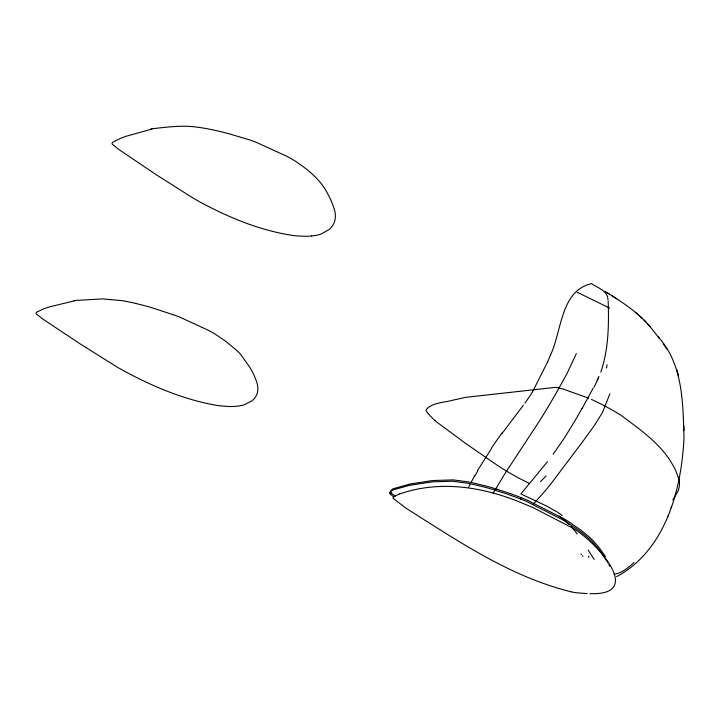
<?xml version="1.0" encoding="UTF-8"?>
<svg xmlns="http://www.w3.org/2000/svg" width="720" height="720" viewBox="0 0 720 720"><rect width="100%" height="100%" fill="white"/><g stroke="black" fill="none" stroke-linecap="round" stroke-linejoin="round"><path stroke-width="1.08" d="M616.617 576.666C665.712 550.215 681.534 489.609 684 437.787C682.92 403.002 683.136 364.347 658.215 336.888M609.921 393.732L602.424 412.623L594.405 425.403A289.161 33.948 -60.2 0 1 582.003 442.557L550.728 484.065A74.808 8.784 -60.2 0 1 549.279 485.874L547.263 488.331A95.283 11.187 -60.2 0 0 545.805 490.14L533.034 504.486M668.097 516.276L668.61 514.845M671.058 507.78L671.58 506.349M550.485 355.023C561.807 331.533 560.385 290.646 591.507 283.653C597.573 287.775 607.914 290.826 607.95 299.691M600.786 372.069C608.634 349.488 608.958 324.576 608.157 300.897M576.333 353.646L566.928 373.761L555.219 394.803A123.282 14.472 -60.2 0 1 549.81 404.028L545.67 410.94A93.465 10.971 -60.2 0 1 540.234 419.787L506.169 471.735A37.269 4.374 -60.2 0 0 503.262 476.37L498.816 483.768A352.26 41.355 -60.2 0 0 494.568 490.905L493.119 493.353M547.479 362.169L532.539 391.788M598.968 376.353L597.078 380.394M593.226 388.044L582.147 408.429M471.357 481.923L474.597 475.821M470.043 484.416L468.648 487.035M477.549 470.529L491.346 448.731M577.206 417.051L564.444 437.913L553.122 454.284M672.84 500.13L678.069 490.986A460.107 99.585 24.9 0 0 679.05 487.755L679.5 484.083A268.389 58.086 24.9 0 0 678.978 479.475L675.909 471.051A505.917 109.503 24.9 0 0 671.904 463.464C659.979 443.079 639.837 429.462 621.369 415.53A37.305 8.073 24.9 0 0 616.14 412.281L608.508 407.979A95.049 20.574 24.9 0 0 602.577 404.811L591.534 399.393M502.056 433.44L523.44 405.171M524.952 403.155L530.415 395.262A40.392 12.789 -65.7 0 0 532.512 391.707M547.416 461.754L520.884 493.929L546.867 506.187L557.316 512.055A56.196 24.876 17.2 0 1 562.095 515.493M393.453 497.169L394.2 496.422M394.254 496.377L399.33 493.983M633.888 562.518C628.272 567.711 621.945 573.075 614.142 574.29M402.192 493.128C442.728 479.835 486.315 487.593 524.718 504.153A36.189 7.83 24.9 0 1 533.934 508.059L567.036 525.15A46.458 10.053 24.9 0 1 568.584 526.059C588.807 533.997 649.431 595.818 589.986 593.64M401.508 493.344L399.591 493.911M152.01 129.06L126.072 136.278A925.515 200.322 24.9 0 0 120.078 138.555L112.68 142.281L112.014 143.199L112.293 144.216L119.034 149.607L156.591 174.96L193.023 198.036A104.751 22.671 24.9 0 0 200.151 202.077C229.005 217.629 260.019 230.481 292.581 235.413A84.177 18.216 24.9 0 0 295.929 235.836L304.866 236.295A185.373 40.122 24.9 0 0 311.67 235.971M74.961 300.744L49.635 306.828A801.009 173.367 24.9 0 0 43.803 308.817L36.63 312.12L36 312.975L36.306 313.947L43.092 319.23L80.766 344.277L117.252 367.137A111.474 24.129 24.9 0 0 124.389 371.16C153.171 386.658 183.942 399.618 216.27 405.306A76.311 16.515 24.9 0 0 219.582 405.801L228.384 406.494A164.457 35.595 24.9 0 0 236.403 406.269L239.031 405.954A191.907 41.535 24.9 0 0 244.071 404.865L251.874 400.905A318.843 69.012 24.9 0 0 255.294 397.287L255.951 396.252A282.195 61.074 24.9 0 0 257.319 392.895A300.591 65.061 24.9 0 0 257.535 385.443A294.309 63.702 24.9 0 0 256.599 381.582L253.845 374.814A576.558 124.794 24.9 0 0 249.966 367.497L240.822 354.591A102.582 22.203 24.9 0 0 235.971 349.776L225.198 340.929L215.874 334.575A36.351 7.866 24.9 0 0 208.782 330.516L178.47 316.512L151.812 307.665A203.04 43.947 24.9 0 0 144.378 305.622L135.621 303.417M151.083 128.889C167.04 127.071 183.276 124.821 199.278 127.458A138.141 29.898 24.9 0 1 202.059 127.863A144.855 31.347 24.9 0 1 204.975 128.34A139.284 30.15 24.9 0 1 213.633 130.032L222.48 132.102A211.878 45.855 24.9 0 1 229.977 134.037L249.318 139.797A50.679 10.971 24.9 0 1 256.833 142.578L287.235 156.474A34.272 7.416 24.9 0 1 294.327 160.56C307.701 169.254 320.841 179.739 328.005 194.364A645.534 139.716 24.9 0 1 331.722 201.987L334.323 209.061A334.665 72.432 24.9 0 1 335.16 213.129A344.214 74.502 24.9 0 1 334.71 221.022A325.179 70.38 24.9 0 1 333.216 224.613L332.514 225.729A368.685 79.794 24.9 0 1 328.923 229.662L320.868 234.099A221.13 47.862 24.9 0 1 315.711 235.404L311.679 235.971M74.034 300.555L102.465 298.89L121.419 300.573A126.099 27.297 24.9 0 1 124.164 301.032A130.599 28.269 24.9 0 1 135.612 303.417M587.106 593.541L586.296 593.514M586.026 593.505L585.351 593.469M585.081 593.46L575.982 592.713A35.253 7.632 24.9 0 1 574.614 592.488L571.941 591.975M571.581 591.903C511.011 577.179 458.325 541.224 406.377 508.446M588.717 398.205L562.869 388.944L555.795 387.306L466.569 397.233A305.982 66.231 24.9 0 0 463.941 397.701L455.832 399.564A220.176 47.655 24.9 0 1 453.798 399.933C444.897 402.678 431.505 402.291 425.916 410.13A26.109 5.652 24.9 0 0 426.321 411.192L428.22 413.685M577.107 292.194L609.759 308.16M604.8 291.294C621.198 301.428 637.875 312.048 650.349 326.988M606.618 292.401L609.156 293.949M616.878 298.872L611.703 295.542M406.017 508.203L393.336 498.474M395.298 496.296L391.014 492.876L390.393 494.208L393.291 496.557M638.298 314.775L635.364 312.3M642.15 318.249L639.567 315.873M646.29 322.398L643.815 319.869M649.44 325.908L647.298 323.469M649.908 326.457L659.187 338.148M666.81 349.119L663.174 343.665M605.475 556.569L599.004 547.479L593.163 540.72A93.222 20.178 24.9 0 0 587.502 535.473A103.77 22.464 24.9 0 0 578.808 528.624L567.99 521.253A47.088 10.188 24.9 0 0 563.238 518.409L526.752 499.932A37.053 8.019 24.9 0 0 521.154 497.682L520.533 499.005A37.053 8.019 24.9 0 1 526.131 501.255L562.617 519.741A47.088 10.188 24.9 0 1 567.369 522.585L578.196 529.956A103.77 22.464 24.9 0 1 586.872 536.796A93.222 20.178 24.9 0 1 592.542 542.052L599.436 550.188L606.987 561.285M588.168 550.134L594.153 559.377M607.374 561.933L607.752 562.581M608.796 564.498L609.12 565.119M609.435 565.749L609.723 566.361M676.926 369.837L678.645 376.38M683.964 430.695L683.793 425.826M559.152 516.096A91.152 40.284 17.2 0 1 569.268 524.709M571.086 526.563A91.152 40.284 17.2 0 1 577.161 533.988M589.059 557.289A234.657 40.095 79.8 0 1 588.294 556.299M580.95 553.968A228.753 37.044 31.5 0 1 581.463 554.562M582.471 555.741A228.753 37.044 31.5 0 1 582.966 556.326M607.023 364.707A66.483 12.951 -53.1 0 1 606.51 367.92M598.194 378.711A26.262 1.962 -61.1 0 1 593.982 387.189M582.246 408.033A61.704 4.131 -61.7 0 1 577.413 416.493M546.021 475.884A211.212 39.096 -65.8 0 1 540.477 481.635M474.975 475.911A44.901 8.415 -61 0 1 477.801 470.853M491.364 448.218A155.7 33.831 -61 0 1 502.146 432.864M550.512 354.987A35.46 4.689 -64.2 0 1 547.497 362.151M393.165 498.402A19.503 4.221 24.9 0 1 393.534 497.214M529.515 483.534A109.71 23.742 24.9 0 1 528.399 482.976A145.548 31.5 24.9 0 1 522.486 479.997L518.355 477.855A38.691 8.37 24.9 0 1 515.673 476.397L509.472 472.824A122.337 26.478 24.9 0 1 503.1 468.972L501.795 468.153A97.299 21.06 24.9 0 1 497.655 465.525L466.695 444.177L437.589 422.685A65.268 14.13 24.9 0 1 434.907 420.417M434.862 420.399A103.59 22.419 24.9 0 1 428.292 413.712M389.619 492.768L390.375 494.19L390.996 492.858L390.357 491.166L392.526 489.159A67.419 14.589 24.9 0 1 393.615 488.619L410.139 483.993L430.92 480.807A390.555 84.528 24.9 0 1 434.403 480.474L453.132 479.898L467.874 481.851A181.188 39.213 24.9 0 1 474.408 483.21L485.793 485.964A109.548 23.706 24.9 0 1 492.525 487.854L506.826 492.408A91.404 19.782 24.9 0 1 515.196 495.396L521.586 497.835L520.965 499.167L514.575 496.728A91.404 19.782 24.9 0 0 506.205 493.74L491.904 489.186A109.548 23.706 24.9 0 0 485.181 487.296L473.796 484.542A181.188 39.213 24.9 0 0 467.262 483.183L452.52 481.23L433.791 481.806A390.555 84.528 24.9 0 0 430.299 482.139L409.527 485.325L392.994 489.951A67.419 14.589 24.9 0 0 391.905 490.491L389.619 492.768"/></g></svg>
